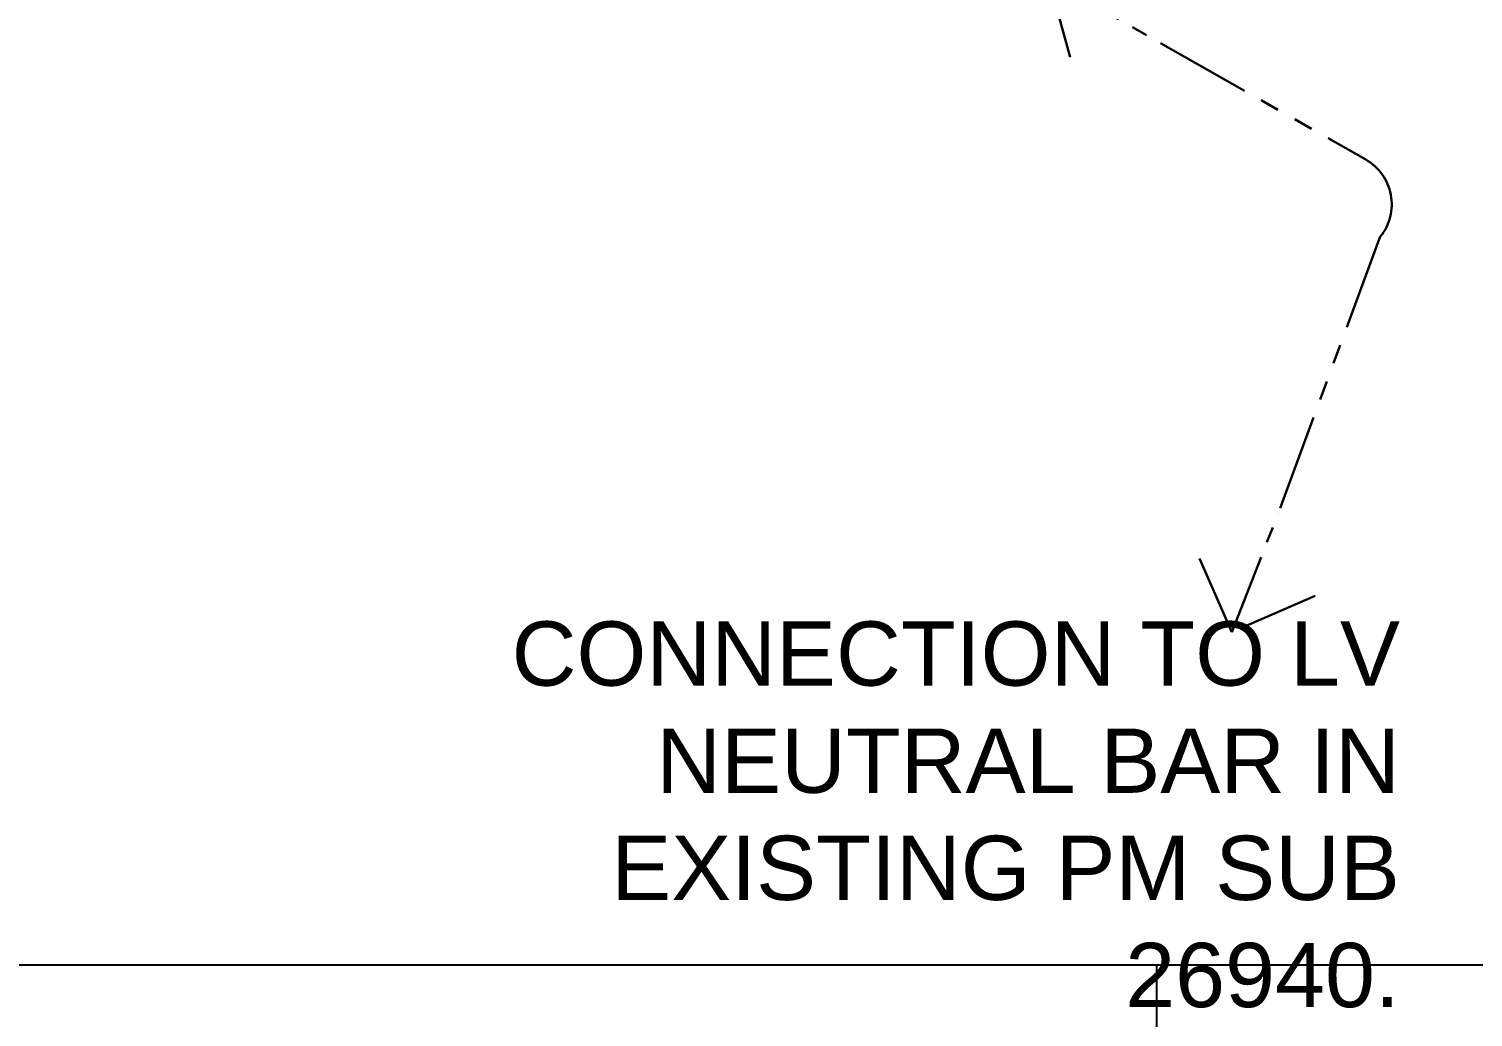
# Paper-space layout 'SHEET3' of a CAD drawing. Header units: metres, sheet in millimetres. Extents: x 491 to 1324, y -5 to 581.
# Drawn here: x 1201.1 to 1257.3, y 43.6 to 82.1 of the extents above; entities that cross this region are included whole.
import ezdxf
from ezdxf.enums import TextEntityAlignment as Align

# ---------------------------------------------------------------- set-up
doc = ezdxf.new("R2010")
doc.units = ezdxf.units.M
doc.linetypes.add('CENTER2', pattern=[1.125, 0.75, -0.125, 0.125, -0.125])
doc.linetypes.add('PHANTOM2', pattern=[1.25, 0.625, -0.125, 0.125, -0.125, 0.125, -0.125])
doc.layers.get('0').update_dxf_attribs({"color": 6})
for name, color, linetype in [('_User Miscellaneous1', 7, 'Continuous'), ('Notes', 7, 'Continuous'), ('SupportsUG_SP_EXT', 7, 'Continuous')]:
    doc.layers.add(name, color=color, linetype=linetype)
doc.styles.add('iecISOCP', font='isocp.shx')
doc.styles.get("Standard").update_dxf_attribs({"font": 'arial.ttf'})

# ---------------------------------------------------------------- blocks, each defined once
blk = doc.blocks.new('A1_FRAME_TITLE')
at = {"layer": 'Notes'}
blk.add_line((733.451, 5.973), (733.451, 47.973), dxfattribs=at)
at = {"layer": 'Notes', "linetype": 'Continuous', "flags": 128}
blk.add_lwpolyline([(-11.549, 47.973), (803.451, 47.973)], dxfattribs=at)
blk.add_attdef('DRAFT_NUM', (10.616, 23.294), '', height=2.5, rotation=90)
at = {"layer": 'Notes', "style": 'iecISOCP', "flags": 8}
blk.add_attdef('VERSION_NO', text='', height=2.5, rotation=90, dxfattribs=at).set_placement((281.951, 43.812), align=Align.MIDDLE_CENTER)
at = {"layer": 'Notes', "style": 'iecISOCP'}
for tag, p in [('CAP_NO', (492.272, 43.457)), ('IE_NUM', (492.134, 37.81)), ('REF_No_1', (314.916, 31.955)), ('REF_1', (341.907, 31.955)), ('HV_SWITCH', (492.548, 31.809)), ('GEN_WO', (421.383, 31.409)), ('REF_No_2', (314.916, 25.955)), ('REF_2', (341.907, 25.955)), ('OH_WO', (421.383, 25.457)), ('UBD_REF', (492.134, 25.473)), ('REF_No_3', (314.916, 19.955)), ('REF_3', (341.907, 19.955)), ('UG_WO', (421.383, 19.697)), ('GIS_MAP_No', (492.134, 19.688)), ('REF_No_4', (314.916, 13.955)), ('REF_4', (341.907, 13.955)), ('HV_OP_DIAG', (492.411, 13.844)), ('SUB_WO', (421.383, 13.457)), ('LGA', (492.03, 7.423)), ('ExportID', (-11.467, 2.39))]:
    blk.add_attdef(tag, p, '', height=2.5, dxfattribs=at)
for tag, height, p in [('T1', 3.5, (663.658, 39.465)), ('T2', 3.5, (663.658, 34.346)), ('scale', 2.5, (547.041, 33.269)), ('T3', 3.5, (663.658, 28.92)), ('DRAWN', 2.5, (547.041, 25.368)), ('T4', 3.5, (663.658, 23.657)), ('REV', 5, (799.139, 17.095)), ('T5', 3.5, (663.658, 18.231)), ('DATE', 2.5, (547.041, 16.88)), ('T6', 3.5, (663.658, 12.969)), ('CHD', 2.5, (547.041, 8.88)), ('DESIGN', 2.5, (584.701, 9.155))]:
    blk.add_attdef(tag, text='', height=height, dxfattribs=at).set_placement(p, align=Align.CENTER)
blk.add_attdef('NUM', text='', height=7, dxfattribs=at).set_placement((771.451, 20.118), align=Align.MIDDLE_CENTER)
for tag, p in [('NS', (769.797, 8.119)), ('SHTS', (784.496, 8.119))]:
    blk.add_attdef(tag, text='', height=2.5, dxfattribs=at).set_placement(p, align=Align.MIDDLE)
at = {"layer": 'Notes', "style": 'iecISOCP', "flags": 1}
for tag, p in [('ProjectType', (-6.374, -26.797)), ('ProjectNumber', (3.011, -26.818)), ('DrawingNumber', (14.965, -26.803)), ('ProjectDescription', (27.015, -26.825)), ('ExportDate', (39.735, -26.789)), ('ExportUserName', (48.606, -26.8)), ('DesignerCompanyName', (60.935, -26.793)), ('ExportAreaOfInterest', (76.551, -26.813)), ('GIS_SUCCESS', (91.448, -26.78)), ('CAD_SUCCESS', (101.24, -26.783)), ('ExportCategories', (119.534, -26.797)), ('DEPOTCODE', (111.557, -26.877)), ('Comments', (133.836, -26.883))]:
    blk.add_attdef(tag, p, '', height=1, dxfattribs=at)
blk = doc.blocks.new('_Open90')
at = {"color": 0, "linetype": 'ByBlock', "lineweight": -2}
for p, q in [((-0.5, 0.5), (0, 0)), ((0, 0), (-1, 0)), ((0, 0), (-0.5, -0.5))]:
    blk.add_line(p, q, dxfattribs=at)

psp = doc.layouts.new('SHEET3')

# ---------------------------------------------------------------- linework, layer by layer
at = {"layer": '_User Miscellaneous1', "linetype": 'PHANTOM2', "lineweight": 30, "ltscale": 6}
psp.add_lwpolyline([(1245.1, 81.499), (1253.077, 76.966, -0.462932), (1253.644, 73.969), (1249.689, 63.245)], format="xyb", dxfattribs=at)

# ---------------------------------------------------------------- block references
at = {"layer": '_User Miscellaneous1', "linetype": 'PHANTOM2', "lineweight": 30, "ltscale": 6, "yscale": 5, "zscale": 5}
for p, xscale, rotation in [((1240.752, 83.969), -5, 330.3949065984804), ((1247.866, 58.589), 5, 248.6125249864674)]:
    psp.add_blockref('_Open90', p, dxfattribs=dict(at, xscale=xscale, rotation=rotation))
at = {"layer": 'SupportsUG_SP_EXT'}
psp.add_blockref('A1_FRAME_TITLE', (511.506, -2.327), dxfattribs=at)

# ---------------------------------------------------------------- texts
at = {"layer": '_User Miscellaneous1', "linetype": 'CENTER2', "lineweight": 9, "insert": (1254.405, 59.005), "char_height": 2.5, "attachment_point": 3}
psp.add_mtext_dynamic_manual_height_columns('CONNECTION TO LV NEUTRAL BAR IN EXISTING PM SUB 26940.', width=41.97164, gutter_width=4, heights=[0], dxfattribs=at)

doc.saveas('drawing.dxf')
